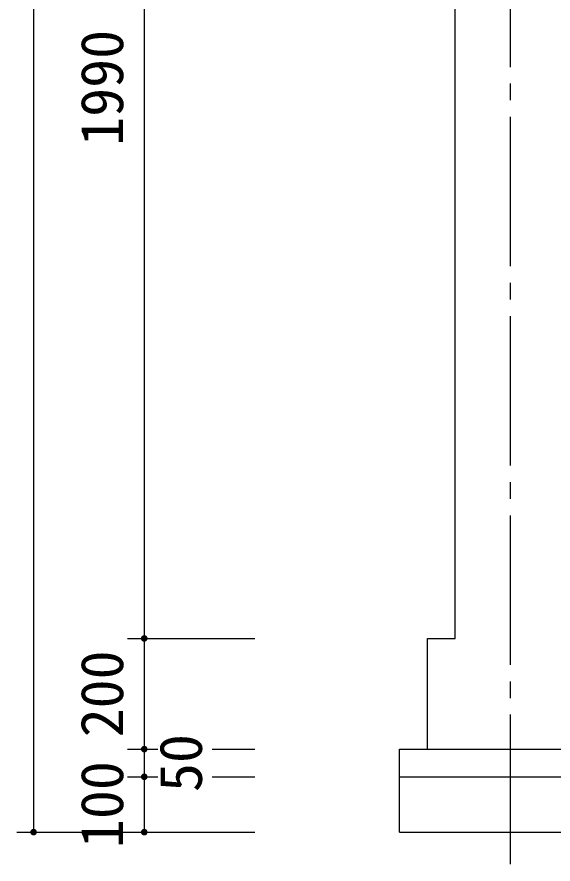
# Model space of a CAD drawing. Units: millimetres, scale not verified. Extents: x -8910 to 8910, y -6308 to 6308.
# Drawn here: x -659 to 310, y -4151 to -2621 of the extents above; entities that cross this region are included whole.
import ezdxf
from ezdxf.enums import TextEntityAlignment as Align

# ---------------------------------------------------------------- set-up
doc = ezdxf.new("R2010")
doc.units = ezdxf.units.MM
doc.header["$LTSCALE"] = 30
doc.linetypes.add('CHAIN2', pattern=[12, 9, -1, 1, -1])
for name, color, linetype, lineweight in [('0-3_製作', 5, 'Continuous', 25), ('0-4_機器', 2, 'Continuous', 25), ('0-6_08', 2, 'Continuous', 25)]:
    doc.layers.add(name, color=color, linetype=linetype, lineweight=lineweight)
doc.styles.add('ＭＳ ゴシック', font='')
doc.styles.get('ＭＳ ゴシック').set_extended_font_data('MS Gothic')

msp = doc.modelspace()

# ---------------------------------------------------------------- linework, layer by layer
at = {"layer": '0-3_製作', "color": 2}
for p, q in [((-458.83, -3743.4), (-228.83, -3743.4)), ((-458.83, -3943.4), (-403.99, -3943.4)), ((-306.25, -3943.4), (-228.83, -3943.4)), ((-458.83, -3993.4), (-403.99, -3993.4)), ((-306.25, -3993.4), (-228.83, -3993.4)), ((-658.83, -4093.4), (-228.83, -4093.4)), ((-458.83, -4093.4), (-228.83, -4093.4))]:
    msp.add_line(p, q, dxfattribs=at)
at = {"layer": '0-3_製作'}
for points in [[(-434.82, -3743.02), (-428.83, -3743.4), (-434.83, -3743.4)], [(-434.83, -3743.4), (-428.83, -3743.4), (-434.78, -3744.15)], [(-434.72, -3742.28), (-428.83, -3743.4), (-434.82, -3743.02)], [(-434.78, -3744.15), (-428.83, -3743.4), (-434.64, -3744.89)], [(-434.72, -3742.28), (-428.83, -3737.4), (-428.83, -3743.4)], [(-434.54, -3741.55), (-428.83, -3737.4), (-434.72, -3742.28)], [(-434.64, -3744.89), (-428.83, -3743.4), (-434.41, -3745.61)], [(-434.26, -3740.85), (-428.83, -3737.4), (-434.54, -3741.55)], [(-434.41, -3745.61), (-428.83, -3743.4), (-434.09, -3746.29)], [(-433.9, -3740.18), (-428.83, -3737.4), (-434.26, -3740.85)], [(-434.09, -3746.29), (-428.83, -3743.4), (-433.69, -3746.93)], [(-433.45, -3739.58), (-428.83, -3737.4), (-433.9, -3740.18)], [(-433.69, -3746.93), (-428.83, -3743.4), (-433.2, -3747.51)], [(-432.94, -3739.03), (-428.83, -3737.4), (-433.45, -3739.58)], [(-433.2, -3747.51), (-428.83, -3743.4), (-432.66, -3748.02)], [(-432.36, -3738.55), (-428.83, -3737.4), (-432.94, -3739.03)], [(-432.66, -3748.02), (-428.83, -3743.4), (-432.05, -3748.47)], [(-431.72, -3738.14), (-428.83, -3737.4), (-432.36, -3738.55)], [(-432.05, -3748.47), (-428.83, -3743.4), (-431.39, -3748.83)], [(-431.04, -3737.82), (-428.83, -3737.4), (-431.72, -3738.14)], [(-431.39, -3748.83), (-428.83, -3743.4), (-430.69, -3749.11)], [(-430.32, -3737.59), (-428.83, -3737.4), (-431.04, -3737.82)], [(-430.69, -3749.11), (-428.83, -3743.4), (-428.83, -3749.4)], [(-430.69, -3749.11), (-428.83, -3749.4), (-429.96, -3749.29)], [(-429.58, -3737.45), (-428.83, -3737.4), (-430.32, -3737.59)], [(-429.96, -3749.29), (-428.83, -3749.4), (-429.21, -3749.39)], [(-428.83, -3737.4), (-422.83, -3743.4), (-428.83, -3743.4)], [(-428.83, -3737.4), (-422.88, -3742.65), (-422.83, -3743.4)], [(-428.83, -3737.4), (-423.02, -3741.91), (-422.88, -3742.65)], [(-428.83, -3737.4), (-423.25, -3741.19), (-423.02, -3741.91)], [(-428.83, -3737.4), (-423.57, -3740.51), (-423.25, -3741.19)], [(-428.83, -3737.4), (-423.98, -3739.87), (-423.57, -3740.51)], [(-428.83, -3737.4), (-424.46, -3739.29), (-423.98, -3739.87)], [(-428.83, -3737.4), (-425.01, -3738.78), (-424.46, -3739.29)], [(-428.83, -3737.4), (-425.62, -3738.33), (-425.01, -3738.78)], [(-428.83, -3737.4), (-426.28, -3737.97), (-425.62, -3738.33)], [(-428.83, -3737.4), (-426.98, -3737.69), (-426.28, -3737.97)], [(-428.83, -3737.4), (-427.71, -3737.51), (-426.98, -3737.69)], [(-428.45, -3737.41), (-427.71, -3737.51), (-428.83, -3737.4)], [(-428.83, -3743.4), (-428.08, -3749.35), (-428.83, -3749.4)], [(-428.83, -3743.4), (-427.34, -3749.21), (-428.08, -3749.35)], [(-428.83, -3743.4), (-426.62, -3748.98), (-427.34, -3749.21)], [(-428.83, -3743.4), (-425.94, -3748.66), (-426.62, -3748.98)], [(-428.83, -3743.4), (-425.3, -3748.25), (-425.94, -3748.66)], [(-428.83, -3743.4), (-424.72, -3747.77), (-425.3, -3748.25)], [(-428.83, -3743.4), (-424.21, -3747.22), (-424.72, -3747.77)], [(-428.83, -3743.4), (-423.77, -3746.61), (-424.21, -3747.22)], [(-428.83, -3743.4), (-423.4, -3745.95), (-423.77, -3746.61)], [(-428.83, -3743.4), (-423.12, -3745.25), (-423.4, -3745.95)], [(-428.83, -3743.4), (-422.94, -3744.52), (-423.12, -3745.25)], [(-428.83, -3743.4), (-422.84, -3743.78), (-422.94, -3744.52)], [(-422.83, -3743.4), (-422.84, -3743.78), (-428.83, -3743.4)], [(-434.82, -3943.02), (-428.83, -3943.4), (-434.83, -3943.4)], [(-434.83, -3943.4), (-428.83, -3943.4), (-434.78, -3944.15)], [(-434.72, -3942.28), (-428.83, -3943.4), (-434.82, -3943.02)], [(-434.78, -3944.15), (-428.83, -3943.4), (-434.64, -3944.89)], [(-434.72, -3942.28), (-428.83, -3937.4), (-428.83, -3943.4)], [(-434.54, -3941.55), (-428.83, -3937.4), (-434.72, -3942.28)], [(-434.64, -3944.89), (-428.83, -3943.4), (-434.41, -3945.61)], [(-434.26, -3940.85), (-428.83, -3937.4), (-434.54, -3941.55)], [(-434.41, -3945.61), (-428.83, -3943.4), (-434.09, -3946.29)], [(-433.9, -3940.18), (-428.83, -3937.4), (-434.26, -3940.85)], [(-434.09, -3946.29), (-428.83, -3943.4), (-433.69, -3946.93)], [(-433.45, -3939.58), (-428.83, -3937.4), (-433.9, -3940.18)], [(-433.69, -3946.93), (-428.83, -3943.4), (-433.2, -3947.51)], [(-432.94, -3939.03), (-428.83, -3937.4), (-433.45, -3939.58)], [(-433.2, -3947.51), (-428.83, -3943.4), (-432.66, -3948.02)], [(-432.36, -3938.55), (-428.83, -3937.4), (-432.94, -3939.03)], [(-432.66, -3948.02), (-428.83, -3943.4), (-432.05, -3948.47)], [(-431.72, -3938.14), (-428.83, -3937.4), (-432.36, -3938.55)], [(-432.05, -3948.47), (-428.83, -3943.4), (-431.39, -3948.83)], [(-431.04, -3937.82), (-428.83, -3937.4), (-431.72, -3938.14)], [(-431.39, -3948.83), (-428.83, -3943.4), (-430.69, -3949.11)], [(-430.32, -3937.59), (-428.83, -3937.4), (-431.04, -3937.82)], [(-430.69, -3949.11), (-428.83, -3943.4), (-428.83, -3949.4)], [(-429.58, -3937.45), (-428.83, -3937.4), (-430.32, -3937.59)], [(-428.83, -3937.4), (-422.83, -3943.4), (-428.83, -3943.4)], [(-428.83, -3937.4), (-422.88, -3942.65), (-422.83, -3943.4)], [(-428.83, -3937.4), (-423.02, -3941.91), (-422.88, -3942.65)], [(-428.83, -3937.4), (-423.25, -3941.19), (-423.02, -3941.91)], [(-428.83, -3937.4), (-423.57, -3940.51), (-423.25, -3941.19)], [(-428.83, -3937.4), (-423.98, -3939.87), (-423.57, -3940.51)], [(-428.83, -3937.4), (-424.46, -3939.29), (-423.98, -3939.87)], [(-428.83, -3937.4), (-425.01, -3938.78), (-424.46, -3939.29)], [(-428.83, -3937.4), (-425.62, -3938.33), (-425.01, -3938.78)], [(-428.83, -3937.4), (-426.28, -3937.97), (-425.62, -3938.33)], [(-428.83, -3937.4), (-426.98, -3937.69), (-426.28, -3937.97)], [(-428.83, -3937.4), (-427.71, -3937.51), (-426.98, -3937.69)], [(-428.45, -3937.41), (-427.71, -3937.51), (-428.83, -3937.4)], [(-428.83, -3943.4), (-428.08, -3949.35), (-428.83, -3949.4)], [(-428.83, -3943.4), (-427.34, -3949.21), (-428.08, -3949.35)], [(-428.83, -3943.4), (-426.62, -3948.98), (-427.34, -3949.21)], [(-428.83, -3943.4), (-425.94, -3948.66), (-426.62, -3948.98)], [(-428.83, -3943.4), (-425.3, -3948.25), (-425.94, -3948.66)], [(-428.83, -3943.4), (-424.72, -3947.77), (-425.3, -3948.25)], [(-428.83, -3943.4), (-424.21, -3947.22), (-424.72, -3947.77)], [(-428.83, -3943.4), (-423.77, -3946.61), (-424.21, -3947.22)], [(-428.83, -3943.4), (-423.4, -3945.95), (-423.77, -3946.61)], [(-428.83, -3943.4), (-423.12, -3945.25), (-423.4, -3945.95)], [(-428.83, -3943.4), (-422.94, -3944.52), (-423.12, -3945.25)], [(-428.83, -3943.4), (-422.84, -3943.78), (-422.94, -3944.52)], [(-422.83, -3943.4), (-422.84, -3943.78), (-428.83, -3943.4)], [(-430.69, -3949.11), (-428.83, -3949.4), (-429.96, -3949.29)], [(-429.96, -3949.29), (-428.83, -3949.4), (-429.21, -3949.39)], [(-434.82, -3993.02), (-428.83, -3993.4), (-434.83, -3993.4)], [(-434.83, -3993.4), (-428.83, -3993.4), (-434.78, -3994.15)], [(-434.72, -3992.28), (-428.83, -3993.4), (-434.82, -3993.02)], [(-434.78, -3994.15), (-428.83, -3993.4), (-434.64, -3994.89)], [(-434.72, -3992.28), (-428.83, -3987.4), (-428.83, -3993.4)], [(-434.54, -3991.55), (-428.83, -3987.4), (-434.72, -3992.28)], [(-434.64, -3994.89), (-428.83, -3993.4), (-434.41, -3995.61)], [(-434.26, -3990.85), (-428.83, -3987.4), (-434.54, -3991.55)], [(-434.41, -3995.61), (-428.83, -3993.4), (-434.09, -3996.29)], [(-433.9, -3990.18), (-428.83, -3987.4), (-434.26, -3990.85)], [(-434.09, -3996.29), (-428.83, -3993.4), (-433.69, -3996.93)], [(-433.45, -3989.58), (-428.83, -3987.4), (-433.9, -3990.18)], [(-433.69, -3996.93), (-428.83, -3993.4), (-433.2, -3997.51)], [(-432.94, -3989.03), (-428.83, -3987.4), (-433.45, -3989.58)], [(-433.2, -3997.51), (-428.83, -3993.4), (-432.66, -3998.02)], [(-432.36, -3988.55), (-428.83, -3987.4), (-432.94, -3989.03)], [(-432.66, -3998.02), (-428.83, -3993.4), (-432.05, -3998.47)], [(-431.72, -3988.14), (-428.83, -3987.4), (-432.36, -3988.55)], [(-432.05, -3998.47), (-428.83, -3993.4), (-431.39, -3998.83)], [(-431.04, -3987.82), (-428.83, -3987.4), (-431.72, -3988.14)], [(-431.39, -3998.83), (-428.83, -3993.4), (-430.69, -3999.11)], [(-430.32, -3987.59), (-428.83, -3987.4), (-431.04, -3987.82)], [(-430.69, -3999.11), (-428.83, -3993.4), (-428.83, -3999.4)], [(-429.58, -3987.45), (-428.83, -3987.4), (-430.32, -3987.59)], [(-428.83, -3987.4), (-422.83, -3993.4), (-428.83, -3993.4)], [(-428.83, -3987.4), (-422.88, -3992.65), (-422.83, -3993.4)], [(-428.83, -3987.4), (-423.02, -3991.91), (-422.88, -3992.65)], [(-428.83, -3987.4), (-423.25, -3991.19), (-423.02, -3991.91)], [(-428.83, -3987.4), (-423.57, -3990.51), (-423.25, -3991.19)], [(-428.83, -3987.4), (-423.98, -3989.87), (-423.57, -3990.51)], [(-428.83, -3987.4), (-424.46, -3989.29), (-423.98, -3989.87)], [(-428.83, -3987.4), (-425.01, -3988.78), (-424.46, -3989.29)], [(-428.83, -3987.4), (-425.62, -3988.33), (-425.01, -3988.78)], [(-428.83, -3987.4), (-426.28, -3987.97), (-425.62, -3988.33)], [(-428.83, -3987.4), (-426.98, -3987.69), (-426.28, -3987.97)], [(-428.83, -3987.4), (-427.71, -3987.51), (-426.98, -3987.69)], [(-428.45, -3987.41), (-427.71, -3987.51), (-428.83, -3987.4)], [(-428.83, -3993.4), (-428.08, -3999.35), (-428.83, -3999.4)], [(-428.83, -3993.4), (-427.34, -3999.21), (-428.08, -3999.35)], [(-428.83, -3993.4), (-426.62, -3998.98), (-427.34, -3999.21)], [(-428.83, -3993.4), (-425.94, -3998.66), (-426.62, -3998.98)], [(-428.83, -3993.4), (-425.3, -3998.25), (-425.94, -3998.66)], [(-428.83, -3993.4), (-424.72, -3997.77), (-425.3, -3998.25)], [(-428.83, -3993.4), (-424.21, -3997.22), (-424.72, -3997.77)], [(-428.83, -3993.4), (-423.77, -3996.61), (-424.21, -3997.22)], [(-428.83, -3993.4), (-423.4, -3995.95), (-423.77, -3996.61)], [(-428.83, -3993.4), (-423.12, -3995.25), (-423.4, -3995.95)], [(-428.83, -3993.4), (-422.94, -3994.52), (-423.12, -3995.25)], [(-428.83, -3993.4), (-422.84, -3993.78), (-422.94, -3994.52)], [(-422.83, -3993.4), (-422.84, -3993.78), (-428.83, -3993.4)], [(-430.69, -3999.11), (-428.83, -3999.4), (-429.96, -3999.29)], [(-429.96, -3999.29), (-428.83, -3999.4), (-429.21, -3999.39)], [(-634.82, -4093.02), (-628.83, -4093.4), (-634.83, -4093.4)], [(-634.83, -4093.4), (-628.83, -4093.4), (-634.78, -4094.15)], [(-634.72, -4092.28), (-628.83, -4093.4), (-634.82, -4093.02)], [(-634.78, -4094.15), (-628.83, -4093.4), (-634.64, -4094.89)], [(-634.72, -4092.28), (-628.83, -4087.4), (-628.83, -4093.4)], [(-634.54, -4091.55), (-628.83, -4087.4), (-634.72, -4092.28)], [(-634.64, -4094.89), (-628.83, -4093.4), (-634.41, -4095.61)], [(-634.26, -4090.85), (-628.83, -4087.4), (-634.54, -4091.55)], [(-634.41, -4095.61), (-628.83, -4093.4), (-634.09, -4096.29)], [(-633.9, -4090.18), (-628.83, -4087.4), (-634.26, -4090.85)], [(-634.09, -4096.29), (-628.83, -4093.4), (-633.69, -4096.93)], [(-633.45, -4089.58), (-628.83, -4087.4), (-633.9, -4090.18)], [(-633.69, -4096.93), (-628.83, -4093.4), (-633.2, -4097.51)], [(-632.94, -4089.03), (-628.83, -4087.4), (-633.45, -4089.58)], [(-633.2, -4097.51), (-628.83, -4093.4), (-632.66, -4098.02)], [(-632.36, -4088.55), (-628.83, -4087.4), (-632.94, -4089.03)], [(-632.66, -4098.02), (-628.83, -4093.4), (-632.05, -4098.47)], [(-631.72, -4088.14), (-628.83, -4087.4), (-632.36, -4088.55)], [(-632.05, -4098.47), (-628.83, -4093.4), (-631.39, -4098.83)], [(-631.04, -4087.82), (-628.83, -4087.4), (-631.72, -4088.14)], [(-631.39, -4098.83), (-628.83, -4093.4), (-630.69, -4099.11)], [(-630.32, -4087.59), (-628.83, -4087.4), (-631.04, -4087.82)], [(-630.69, -4099.11), (-628.83, -4093.4), (-628.83, -4099.4)], [(-630.69, -4099.11), (-629.21, -4099.39), (-629.96, -4099.29)], [(-630.69, -4099.11), (-628.83, -4099.4), (-629.21, -4099.39)], [(-629.58, -4087.45), (-628.83, -4087.4), (-630.32, -4087.59)], [(-628.83, -4087.4), (-622.83, -4093.4), (-628.83, -4093.4)], [(-628.83, -4087.4), (-622.88, -4092.65), (-622.83, -4093.4)], [(-628.83, -4087.4), (-623.02, -4091.91), (-622.88, -4092.65)], [(-628.83, -4087.4), (-623.25, -4091.19), (-623.02, -4091.91)], [(-628.83, -4087.4), (-623.57, -4090.51), (-623.25, -4091.19)], [(-628.83, -4087.4), (-623.98, -4089.87), (-623.57, -4090.51)], [(-628.83, -4087.4), (-624.46, -4089.29), (-623.98, -4089.87)], [(-628.83, -4087.4), (-625.01, -4088.78), (-624.46, -4089.29)], [(-628.83, -4087.4), (-625.62, -4088.33), (-625.01, -4088.78)], [(-628.83, -4087.4), (-626.28, -4087.97), (-625.62, -4088.33)], [(-628.83, -4087.4), (-626.98, -4087.69), (-626.28, -4087.97)], [(-628.83, -4087.4), (-627.71, -4087.51), (-626.98, -4087.69)], [(-628.45, -4087.41), (-627.71, -4087.51), (-628.83, -4087.4)], [(-628.83, -4093.4), (-628.08, -4099.35), (-628.83, -4099.4)], [(-628.83, -4093.4), (-627.34, -4099.21), (-628.08, -4099.35)], [(-628.83, -4093.4), (-626.62, -4098.98), (-627.34, -4099.21)], [(-628.83, -4093.4), (-625.94, -4098.66), (-626.62, -4098.98)], [(-628.83, -4093.4), (-625.3, -4098.25), (-625.94, -4098.66)], [(-628.83, -4093.4), (-624.72, -4097.77), (-625.3, -4098.25)], [(-628.83, -4093.4), (-624.21, -4097.22), (-624.72, -4097.77)], [(-628.83, -4093.4), (-623.77, -4096.61), (-624.21, -4097.22)], [(-628.83, -4093.4), (-623.4, -4095.95), (-623.77, -4096.61)], [(-628.83, -4093.4), (-623.12, -4095.25), (-623.4, -4095.95)], [(-628.83, -4093.4), (-622.94, -4094.52), (-623.12, -4095.25)], [(-628.83, -4093.4), (-622.84, -4093.78), (-622.94, -4094.52)], [(-622.83, -4093.4), (-622.84, -4093.78), (-628.83, -4093.4)], [(-434.82, -4093.02), (-428.83, -4093.4), (-434.83, -4093.4)], [(-434.83, -4093.4), (-428.83, -4093.4), (-434.78, -4094.15)], [(-434.72, -4092.28), (-428.83, -4093.4), (-434.82, -4093.02)], [(-434.78, -4094.15), (-428.83, -4093.4), (-434.64, -4094.89)], [(-434.72, -4092.28), (-428.83, -4087.4), (-428.83, -4093.4)], [(-434.54, -4091.55), (-428.83, -4087.4), (-434.72, -4092.28)], [(-434.64, -4094.89), (-428.83, -4093.4), (-434.41, -4095.61)], [(-434.26, -4090.85), (-428.83, -4087.4), (-434.54, -4091.55)], [(-434.41, -4095.61), (-428.83, -4093.4), (-434.09, -4096.29)], [(-433.9, -4090.18), (-428.83, -4087.4), (-434.26, -4090.85)], [(-434.09, -4096.29), (-428.83, -4093.4), (-433.69, -4096.93)], [(-433.45, -4089.58), (-428.83, -4087.4), (-433.9, -4090.18)], [(-433.69, -4096.93), (-428.83, -4093.4), (-433.2, -4097.51)], [(-432.94, -4089.03), (-428.83, -4087.4), (-433.45, -4089.58)], [(-433.2, -4097.51), (-428.83, -4093.4), (-432.66, -4098.02)], [(-432.36, -4088.55), (-428.83, -4087.4), (-432.94, -4089.03)], [(-432.66, -4098.02), (-428.83, -4093.4), (-432.05, -4098.47)], [(-431.72, -4088.14), (-428.83, -4087.4), (-432.36, -4088.55)], [(-432.05, -4098.47), (-428.83, -4093.4), (-431.39, -4098.83)], [(-431.04, -4087.82), (-428.83, -4087.4), (-431.72, -4088.14)], [(-431.39, -4098.83), (-428.83, -4093.4), (-430.69, -4099.11)], [(-430.32, -4087.59), (-428.83, -4087.4), (-431.04, -4087.82)], [(-430.69, -4099.11), (-428.83, -4093.4), (-428.83, -4099.4)], [(-430.69, -4099.11), (-428.83, -4099.4), (-429.96, -4099.29)], [(-429.58, -4087.45), (-428.83, -4087.4), (-430.32, -4087.59)], [(-429.96, -4099.29), (-428.83, -4099.4), (-429.21, -4099.39)], [(-428.83, -4087.4), (-422.83, -4093.4), (-428.83, -4093.4)], [(-428.83, -4087.4), (-422.88, -4092.65), (-422.83, -4093.4)], [(-428.83, -4087.4), (-423.02, -4091.91), (-422.88, -4092.65)], [(-428.83, -4087.4), (-423.25, -4091.19), (-423.02, -4091.91)], [(-428.83, -4087.4), (-423.57, -4090.51), (-423.25, -4091.19)], [(-428.83, -4087.4), (-423.98, -4089.87), (-423.57, -4090.51)], [(-428.83, -4087.4), (-424.46, -4089.29), (-423.98, -4089.87)], [(-428.83, -4087.4), (-425.01, -4088.78), (-424.46, -4089.29)], [(-428.83, -4087.4), (-425.62, -4088.33), (-425.01, -4088.78)], [(-428.83, -4087.4), (-426.28, -4087.97), (-425.62, -4088.33)], [(-428.83, -4087.4), (-426.98, -4087.69), (-426.28, -4087.97)], [(-428.83, -4087.4), (-427.71, -4087.51), (-426.98, -4087.69)], [(-428.45, -4087.41), (-427.71, -4087.51), (-428.83, -4087.4)], [(-428.83, -4093.4), (-428.08, -4099.35), (-428.83, -4099.4)], [(-428.83, -4093.4), (-427.34, -4099.21), (-428.08, -4099.35)], [(-428.83, -4093.4), (-426.62, -4098.98), (-427.34, -4099.21)], [(-428.83, -4093.4), (-425.94, -4098.66), (-426.62, -4098.98)], [(-428.83, -4093.4), (-425.3, -4098.25), (-425.94, -4098.66)], [(-428.83, -4093.4), (-424.72, -4097.77), (-425.3, -4098.25)], [(-428.83, -4093.4), (-424.21, -4097.22), (-424.72, -4097.77)], [(-428.83, -4093.4), (-423.77, -4096.61), (-424.21, -4097.22)], [(-428.83, -4093.4), (-423.4, -4095.95), (-423.77, -4096.61)], [(-428.83, -4093.4), (-423.12, -4095.25), (-423.4, -4095.95)], [(-428.83, -4093.4), (-422.94, -4094.52), (-423.12, -4095.25)], [(-428.83, -4093.4), (-422.84, -4093.78), (-422.94, -4094.52)], [(-422.83, -4093.4), (-422.84, -4093.78), (-428.83, -4093.4)]]:
    msp.add_solid(points, dxfattribs=at)
at = {"layer": '0-4_機器'}
for p, q in [((-628.83, -1553.42), (-628.83, -4093.4)), ((-428.83, -1753.42), (-428.83, -3743.4)), ((-428.83, -3743.4), (-428.83, -3943.4)), ((82.66, -3743.4), (132.66, -3743.4)), ((82.66, -3943.4), (82.66, -3743.4)), ((-428.83, -3943.4), (-428.83, -3993.4)), ((32.66, -3943.4), (2532.66, -3943.4)), ((32.66, -4093.4), (32.66, -3943.4)), ((-428.83, -3993.4), (-428.83, -4093.4)), ((32.66, -3993.4), (2532.66, -3993.4)), ((32.66, -4093.4), (2532.66, -4093.4))]:
    msp.add_line(p, q, dxfattribs=at)
at = {"layer": '0-6_08', "linetype": 'CHAIN2'}
msp.add_line((232.66, -4151.06), (232.66, -1512.94), dxfattribs=at)
at = {"layer": '0-6_08'}
msp.add_line((132.66, -3743.4), (132.66, -1703.42), dxfattribs=at)

# ---------------------------------------------------------------- texts
at = {"layer": '0-3_製作', "color": 4, "style": 'ＭＳ ゴシック'}
msp.add_text('1990', height=76.98, rotation=90, dxfattribs=at).set_placement((-443.83, -2853.41), align=Align.BOTTOM_LEFT)
at = {"layer": '0-4_機器', "color": 4, "style": 'ＭＳ ゴシック'}
for s, p in [('200', (-443.83, -3922.15)), ('50', (-301.49, -4020.9)), ('100', (-443.83, -4122.15))]:
    msp.add_text(s, height=76.98, rotation=90, dxfattribs=at).set_placement(p, align=Align.BOTTOM_LEFT)

doc.saveas('drawing.dxf')
